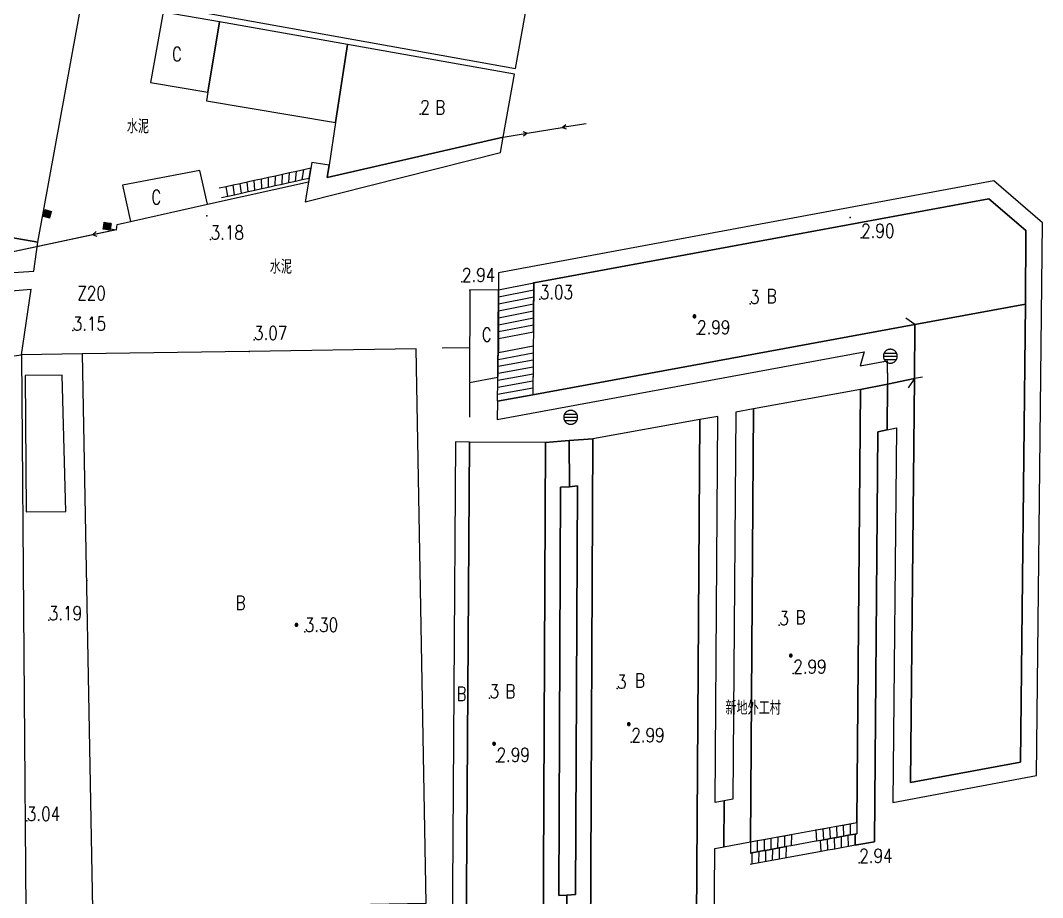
# Model space of a CAD drawing. Extents: x 500064 to 501389, y 2542464 to 2545400.
# Drawn here: x 501169.7 to 501243.4, y 2543083.1 to 2543146.3 of the extents above; entities that cross this region are included whole.
import ezdxf

# ---------------------------------------------------------------- set-up
doc = ezdxf.new("R2010")
doc.units = 0
doc.header["$LTSCALE"] = 0.5
doc.linetypes.add('CENTER', pattern=[50.8, 31.75, -6.35, 6.35, -6.35])
doc.layers.get('0').update_dxf_attribs({"linetype": 'CONTINUOUS', "lineweight": 5})
doc.layers.add('地形图', color=8, linetype='CONTINUOUS')
doc.styles.add('HZ', font='romans.shx', dxfattribs={"width": 0.8, "bigfont": 'hztxt.shx'})

# ---------------------------------------------------------------- blocks, each defined once
blk = doc.blocks.new('gc013b')
at = {"linetype": 'Continuous'}
blk.add_line((0.5, 0), (4, 0), dxfattribs=at)
at = {"linetype": 'Continuous', "flags": 128}
blk.add_lwpolyline([(3.39, 0.35), (4, 0), (3.39, -0.35)], dxfattribs=at)

msp = doc.modelspace()

# ---------------------------------------------------------------- linework, layer by layer
at = {"layer": '地形图', "linetype": 'Continuous'}
msp.add_line((501174.875, 2543130.849), (501142.442, 2543123.955), dxfattribs=at)
at = {"layer": '地形图'}
for points in [[(501181.606, 2543157.325), (501174.726, 2543158.562), (501172.946, 2543148.67), (501205.366, 2543142.837), (501207.145, 2543152.73)], [(501184.044, 2543146.217), (501179.967, 2543146.898), (501179.062, 2543141.824), (501183.194, 2543141.133)], [(501184.044, 2543146.217), (501183.194, 2543141.133), (501183.091, 2543140.518), (501192.406, 2543138.961), (501193.267, 2543144.579)], [(501193.267, 2543144.579), (501192.406, 2543138.961), (501191.935, 2543135.88), (501191.797, 2543134.984), (501204.49, 2543137.904), (501205.296, 2543142.444)], [(501204.49, 2543137.904), (501191.797, 2543134.984), (501191.935, 2543135.88), (501190.686, 2543136.071), (501190.198, 2543133.246), (501204.29, 2543136.779)], [(501177.619, 2543131.821), (501183.164, 2543133.058), (501182.621, 2543135.492), (501177.036, 2543134.436)], [(501204.135, 2543126.883), (501206.691, 2543127.398), (501239.496, 2543133.461), (501242.159, 2543131.174), (501242.127, 2543125.873), (501241.766, 2543092.865), (501233.854, 2543091.395), (501234.129, 2543120.494), (501232.182, 2543120.105), (501232.154, 2543116.805), (501232.823, 2543116.939), (501232.565, 2543089.958), (501242.933, 2543091.885), (501243.362, 2543131.722), (501239.842, 2543134.745), (501204.145, 2543128.109)], [(501206.691, 2543127.398), (501206.622, 2543119.335), (501234.166, 2543124.405), (501242.127, 2543125.873), (501242.159, 2543131.174), (501239.496, 2543133.461)], [(501204.135, 2543126.883), (501202.084, 2543126.872), (501202.054, 2543120.215), (501204.103, 2543120.593)], [(501242.127, 2543125.873), (501234.166, 2543124.405), (501234.129, 2543120.494), (501233.854, 2543091.395), (501241.766, 2543092.865)], [(501234.129, 2543120.494), (501234.166, 2543124.405), (501206.622, 2543119.335), (501204.067, 2543118.882), (501204.055, 2543117.538), (501230.495, 2543122.427), (501230.205, 2543121.416), (501232.164, 2543121.785), (501232.182, 2543120.105)], [(501174.868, 2543082.252), (501198.935, 2543082.692), (501198.204, 2543122.652), (501186.181, 2543122.45), (501174.136, 2543122.275)], [(501172.704, 2543120.749), (501170.018, 2543120.727), (501170.097, 2543110.902), (501172.953, 2543110.925)], [(501222.536, 2543118.309), (501222.303, 2543087.112), (501229.983, 2543088.503), (501230.236, 2543119.716)], [(501230.236, 2543119.716), (501229.983, 2543088.503), (501229.977, 2543087.698), (501229.861, 2543087.677), (501229.856, 2543086.871), (501229.97, 2543086.892), (501231.249, 2543087.126), (501231.484, 2543116.671), (501232.154, 2543116.805), (501232.182, 2543120.105)], [(501222.536, 2543118.309), (501221.258, 2543118.076), (501221.048, 2543090.18), (501220.4, 2543090.062), (501220.376, 2543086.762), (501221.024, 2543086.88), (501222.303, 2543087.112)], [(501210.94, 2543116.156), (501210.769, 2543080.08), (501218.414, 2543081.547), (501218.669, 2543117.547)], [(501220.4, 2543090.062), (501219.753, 2543089.945), (501219.948, 2543117.777), (501218.669, 2543117.547), (501218.414, 2543081.547), (501218.4, 2543080.235), (501219.68, 2543080.459), (501219.728, 2543086.645), (501220.376, 2543086.762)], [(501207.522, 2543115.899), (501207.372, 2543079.881), (501209.07, 2543079.981), (501209.082, 2543083.283), (501208.484, 2543083.246), (501208.605, 2543112.682), (501209.26, 2543112.697), (501209.231, 2543116.027)], [(501209.231, 2543116.027), (501209.26, 2543112.697), (501209.828, 2543112.773), (501209.687, 2543083.316), (501209.082, 2543083.283), (501209.07, 2543079.981), (501209.046, 2543076.955), (501210.716, 2543077.284), (501210.914, 2543077.323), (501210.938, 2543078.726), (501210.742, 2543078.682), (501210.769, 2543080.08), (501210.94, 2543116.156)], [(501202.053, 2543115.925), (501201.053, 2543115.929), (501200.814, 2543080.188), (501201.813, 2543080.141)], [(501202.053, 2543115.925), (501201.813, 2543080.141), (501207.372, 2543079.881), (501207.522, 2543115.899)], [(501209.082, 2543083.283), (501209.687, 2543083.316), (501209.828, 2543112.773), (501209.26, 2543112.697), (501208.605, 2543112.682), (501208.484, 2543083.246)]]:
    msp.add_lwpolyline(points, close=True, dxfattribs=at)
at = {"layer": '地形图', "linetype": 'Continuous'}
for points in [[(501143.358, 2543135.14), (501170.936, 2543130.338), (501174.164, 2543147.951), (501159.682, 2543150.204), (501146.46, 2543152.558)], [(501170.936, 2543130.338), (501143.358, 2543135.14), (501142.808, 2543132.207), (501166.592, 2543127.964), (501170.656, 2543128.242)]]:
    msp.add_lwpolyline(points, close=True, dxfattribs=at)
at = {"layer": '地形图'}
for points in [[(501210.454, 2543138.865), (501208.726, 2543138.587)], [(501208.726, 2543138.587), (501209, 2543138.81)], [(501204.49, 2543137.904), (501206.217, 2543138.182)], [(501205.887, 2543138.308), (501206.217, 2543138.182)], [(501206.217, 2543138.182), (501205.943, 2543137.959)], [(501206.217, 2543138.182), (501208.726, 2543138.587)], [(501209.057, 2543138.461), (501208.726, 2543138.587)], [(501191.935, 2543135.88), (501190.686, 2543136.071), (501190.613, 2543135.65), (501190.492, 2543134.949), (501190.446, 2543134.682), (501190.198, 2543133.246), (501204.29, 2543136.779), (501204.49, 2543137.904)], [(501190.613, 2543135.65), (501190.104, 2543135.539), (501189.595, 2543135.428), (501189.086, 2543135.317), (501188.577, 2543135.206), (501188.068, 2543135.096), (501187.56, 2543134.985), (501187.05, 2543134.874), (501186.542, 2543134.763), (501186.033, 2543134.652), (501185.524, 2543134.541), (501185.015, 2543134.43), (501184.506, 2543134.319), (501184.017, 2543134.212)], [(501188.052, 2543134.405), (501188.068, 2543135.096)], [(501188.54, 2543134.513), (501188.577, 2543135.206)], [(501189.028, 2543134.622), (501189.086, 2543135.317)], [(501189.516, 2543134.731), (501189.595, 2543135.428)], [(501190.004, 2543134.84), (501190.104, 2543135.539)], [(501190.492, 2543134.949), (501190.613, 2543135.65)], [(501183.164, 2543133.058), (501190.446, 2543134.682)], [(501184.168, 2543133.538), (501184.636, 2543133.642), (501185.124, 2543133.751), (501185.612, 2543133.86), (501186.1, 2543133.969), (501186.588, 2543134.078), (501187.076, 2543134.187), (501187.564, 2543134.296), (501188.052, 2543134.405), (501188.54, 2543134.513), (501189.028, 2543134.622), (501189.516, 2543134.731), (501190.004, 2543134.84), (501190.492, 2543134.949)], [(501185.124, 2543133.751), (501185.015, 2543134.43)], [(501185.612, 2543133.86), (501185.524, 2543134.541)], [(501186.1, 2543133.969), (501186.033, 2543134.652)], [(501186.588, 2543134.078), (501186.542, 2543134.763)], [(501187.076, 2543134.187), (501187.05, 2543134.874)], [(501187.564, 2543134.296), (501187.56, 2543134.985)], [(501234.129, 2543120.494), (501232.182, 2543120.105), (501232.154, 2543116.805), (501232.823, 2543116.939), (501232.565, 2543089.958), (501242.933, 2543091.885), (501243.362, 2543131.722), (501239.842, 2543134.745), (501204.145, 2543128.109), (501204.135, 2543126.883)], [(501184.636, 2543133.642), (501184.506, 2543134.319)], [(501171.776, 2543132.057), (501171.295, 2543132.195), (501171.309, 2543132.243), (501171.323, 2543132.291), (501171.336, 2543132.339), (501171.35, 2543132.387), (501171.364, 2543132.435), (501171.378, 2543132.483), (501171.391, 2543132.531), (501171.405, 2543132.579), (501171.419, 2543132.627), (501171.433, 2543132.675), (501171.913, 2543132.538), (501171.899, 2543132.49), (501171.886, 2543132.442), (501171.872, 2543132.394), (501171.858, 2543132.346), (501171.845, 2543132.298), (501171.831, 2543132.25), (501171.817, 2543132.201), (501171.803, 2543132.153), (501171.79, 2543132.105), (501171.776, 2543132.057)], [(501171.295, 2543132.195), (501171.79, 2543132.105), (501171.309, 2543132.243), (501171.803, 2543132.153), (501171.323, 2543132.291), (501171.817, 2543132.201), (501171.336, 2543132.339), (501171.831, 2543132.25), (501171.35, 2543132.387), (501171.845, 2543132.298), (501171.364, 2543132.435), (501171.858, 2543132.346), (501171.378, 2543132.483), (501171.872, 2543132.394), (501171.391, 2543132.531), (501171.886, 2543132.442), (501171.405, 2543132.579), (501171.899, 2543132.49), (501171.419, 2543132.627), (501171.913, 2543132.538)], [(501176.139, 2543131.183), (501175.646, 2543131.269), (501175.655, 2543131.318), (501175.663, 2543131.368), (501175.672, 2543131.417), (501175.681, 2543131.466), (501175.689, 2543131.516), (501175.698, 2543131.565), (501175.706, 2543131.614), (501175.715, 2543131.663), (501175.724, 2543131.713), (501175.732, 2543131.762), (501176.225, 2543131.676), (501176.216, 2543131.627), (501176.208, 2543131.577), (501176.199, 2543131.528), (501176.19, 2543131.479), (501176.182, 2543131.43), (501176.173, 2543131.38), (501176.165, 2543131.331), (501176.159, 2543131.301), (501176.156, 2543131.282), (501176.147, 2543131.232), (501176.139, 2543131.183)], [(501176.225, 2543131.676), (501175.724, 2543131.713), (501176.216, 2543131.627), (501175.715, 2543131.663), (501176.208, 2543131.577), (501175.706, 2543131.614), (501176.199, 2543131.528), (501175.698, 2543131.565), (501176.19, 2543131.479), (501175.689, 2543131.516), (501176.182, 2543131.43), (501175.681, 2543131.466), (501176.173, 2543131.38), (501175.672, 2543131.417), (501176.165, 2543131.331), (501175.663, 2543131.368), (501176.156, 2543131.282), (501175.655, 2543131.318), (501176.147, 2543131.232), (501175.646, 2543131.269)], [(501176.096, 2543131.313), (501176.159, 2543131.301), (501176.592, 2543131.218), (501176.602, 2543131.216), (501176.666, 2543131.608), (501177.619, 2543131.821)], [(501204.135, 2543126.883), (501206.691, 2543127.398)], [(501206.661, 2543123.865), (501206.665, 2543124.37), (501206.67, 2543124.874), (501206.674, 2543125.379), (501206.678, 2543125.884), (501206.682, 2543126.388), (501206.687, 2543126.893), (501206.691, 2543127.398)], [(501167.853, 2543126.714), (501170.462, 2543126.943)], [(501169.756, 2543122.211), (501170.462, 2543126.943)], [(501204.135, 2543126.883), (501204.137, 2543126.383), (501204.139, 2543125.883), (501204.141, 2543125.383), (501204.142, 2543124.883), (501204.144, 2543124.383), (501204.146, 2543123.883), (501204.148, 2543123.383)], [(501204.137, 2543126.383), (501206.687, 2543126.893)], [(501204.139, 2543125.883), (501206.682, 2543126.388)], [(501204.141, 2543125.383), (501206.678, 2543125.884)], [(501204.142, 2543124.883), (501206.674, 2543125.379)], [(501204.144, 2543124.383), (501206.67, 2543124.874)], [(501218.274, 2543124.885), (501218.284, 2543124.886), (501218.295, 2543124.888), (501218.305, 2543124.89), (501218.314, 2543124.894), (501218.324, 2543124.899), (501218.332, 2543124.905), (501218.341, 2543124.911), (501218.348, 2543124.919), (501218.355, 2543124.927), (501218.358, 2543124.932), (501218.36, 2543124.935), (501218.365, 2543124.945), (501218.369, 2543124.955), (501218.372, 2543124.965), (501218.373, 2543124.975), (501218.374, 2543124.986), (501218.373, 2543124.996), (501218.372, 2543125.006), (501218.369, 2543125.016), (501218.365, 2543125.026), (501218.362, 2543125.033), (501218.36, 2543125.035), (501218.355, 2543125.044), (501218.348, 2543125.052), (501218.341, 2543125.06), (501218.332, 2543125.066), (501218.324, 2543125.072), (501218.323, 2543125.073), (501218.314, 2543125.077), (501218.305, 2543125.081), (501218.295, 2543125.083), (501218.284, 2543125.085), (501218.274, 2543125.086), (501218.263, 2543125.085), (501218.253, 2543125.083), (501218.243, 2543125.081), (501218.233, 2543125.077), (501218.224, 2543125.072), (501218.215, 2543125.066), (501218.207, 2543125.06), (501218.199, 2543125.052), (501218.193, 2543125.044), (501218.19, 2543125.039), (501218.187, 2543125.035), (501218.182, 2543125.026), (501218.179, 2543125.016), (501218.176, 2543125.006), (501218.174, 2543124.996), (501218.174, 2543124.986), (501218.174, 2543124.975), (501218.176, 2543124.965), (501218.179, 2543124.955), (501218.182, 2543124.945), (501218.186, 2543124.938), (501218.187, 2543124.935), (501218.193, 2543124.927), (501218.199, 2543124.919), (501218.207, 2543124.911), (501218.215, 2543124.905), (501218.224, 2543124.899), (501218.225, 2543124.898), (501218.233, 2543124.894), (501218.243, 2543124.89), (501218.253, 2543124.888), (501218.263, 2543124.886), (501218.274, 2543124.885)], [(501218.225, 2543124.898), (501218.358, 2543124.932), (501218.36, 2543124.935), (501218.187, 2543124.935), (501218.186, 2543124.938), (501218.374, 2543124.986), (501218.174, 2543124.986), (501218.362, 2543125.033), (501218.36, 2543125.035), (501218.187, 2543125.035), (501218.19, 2543125.039), (501218.323, 2543125.073)], [(501234.166, 2543124.405), (501233.507, 2543124.858)], [(501204.146, 2543123.883), (501206.665, 2543124.37)], [(501234.166, 2543124.405), (501235.149, 2543124.586)], [(501204.148, 2543123.383), (501204.14, 2543122.382)], [(501204.148, 2543123.383), (501206.661, 2543123.865)], [(501202.065, 2543122.723), (501200.076, 2543122.68)], [(501204.14, 2543122.382), (501206.652, 2543122.857)], [(501206.652, 2543122.857), (501206.648, 2543122.354), (501206.644, 2543121.851), (501206.64, 2543121.348), (501206.635, 2543120.845), (501206.631, 2543120.341), (501206.627, 2543119.838), (501206.622, 2543119.335), (501206.622, 2543119.326)], [(501232.389, 2543121.61), (501232.42, 2543121.611), (501232.451, 2543121.614), (501232.483, 2543121.619), (501232.513, 2543121.626), (501232.543, 2543121.634), (501232.573, 2543121.645), (501232.602, 2543121.657), (501232.63, 2543121.672), (501232.657, 2543121.688), (501232.683, 2543121.705), (501232.708, 2543121.725), (501232.731, 2543121.745), (501232.753, 2543121.768), (501232.774, 2543121.791), (501232.793, 2543121.816), (501232.811, 2543121.842), (501232.827, 2543121.869), (501232.831, 2543121.876), (501232.841, 2543121.897), (501232.854, 2543121.926), (501232.864, 2543121.955), (501232.873, 2543121.986), (501232.88, 2543122.016), (501232.885, 2543122.047), (501232.888, 2543122.078), (501232.889, 2543122.11), (501232.888, 2543122.141), (501232.885, 2543122.173), (501232.88, 2543122.204), (501232.873, 2543122.234), (501232.864, 2543122.264), (501232.854, 2543122.294), (501232.841, 2543122.323), (501232.839, 2543122.327), (501232.827, 2543122.351), (501232.811, 2543122.378), (501232.793, 2543122.404), (501232.774, 2543122.429), (501232.753, 2543122.452), (501232.731, 2543122.474), (501232.708, 2543122.495), (501232.683, 2543122.514), (501232.657, 2543122.532), (501232.63, 2543122.548), (501232.602, 2543122.562), (501232.573, 2543122.575), (501232.543, 2543122.585), (501232.513, 2543122.594), (501232.483, 2543122.601), (501232.451, 2543122.606), (501232.42, 2543122.609), (501232.389, 2543122.61), (501232.357, 2543122.609), (501232.326, 2543122.606), (501232.295, 2543122.601), (501232.264, 2543122.594), (501232.234, 2543122.585), (501232.205, 2543122.575), (501232.176, 2543122.562), (501232.148, 2543122.548), (501232.121, 2543122.532), (501232.095, 2543122.514), (501232.07, 2543122.495), (501232.047, 2543122.474), (501232.024, 2543122.452), (501232.004, 2543122.429), (501231.984, 2543122.404), (501231.967, 2543122.378), (501231.951, 2543122.351), (501231.938, 2543122.327), (501231.936, 2543122.323), (501231.924, 2543122.294), (501231.913, 2543122.264), (501231.905, 2543122.234), (501231.898, 2543122.204), (501231.893, 2543122.173), (501231.89, 2543122.141), (501231.889, 2543122.11), (501231.89, 2543122.078), (501231.893, 2543122.047), (501231.898, 2543122.016), (501231.905, 2543121.986), (501231.913, 2543121.955), (501231.924, 2543121.926), (501231.936, 2543121.897), (501231.947, 2543121.876), (501231.951, 2543121.869), (501231.967, 2543121.842), (501231.984, 2543121.816), (501232.004, 2543121.791), (501232.024, 2543121.768), (501232.032, 2543121.76), (501232.047, 2543121.745), (501232.07, 2543121.725), (501232.095, 2543121.705), (501232.121, 2543121.688), (501232.148, 2543121.672), (501232.165, 2543121.663), (501232.176, 2543121.657), (501232.205, 2543121.645), (501232.234, 2543121.634), (501232.264, 2543121.626), (501232.295, 2543121.619), (501232.326, 2543121.614), (501232.357, 2543121.611), (501232.389, 2543121.61)], [(501161.074, 2543078.029), (501160.318, 2543081.059), (501159.888, 2543086.751), (501159.972, 2543106.498), (501160.458, 2543119.626), (501161.159, 2543120.407), (501163.45, 2543121.386), (501169.756, 2543122.211)], [(501174.136, 2543122.275), (501169.756, 2543122.211), (501170.104, 2543079.074)], [(501204.067, 2543118.882), (501204.067, 2543118.874), (501204.055, 2543117.538), (501230.495, 2543122.427), (501230.205, 2543121.416), (501232.032, 2543121.76), (501232.164, 2543121.785), (501232.165, 2543121.663), (501232.182, 2543120.105), (501234.129, 2543120.494)], [(501204.067, 2543118.874), (501204.067, 2543118.882), (501204.078, 2543119.382), (501204.088, 2543119.882), (501204.098, 2543120.382), (501204.109, 2543120.882), (501204.119, 2543121.382), (501204.13, 2543121.882), (501204.14, 2543122.382)], [(501204.119, 2543121.382), (501206.644, 2543121.851)], [(501204.13, 2543121.882), (501206.648, 2543122.354)], [(501231.889, 2543122.11), (501232.889, 2543122.11)], [(501231.938, 2543122.327), (501232.839, 2543122.327)], [(501231.947, 2543121.876), (501232.831, 2543121.876)], [(501204.109, 2543120.882), (501206.64, 2543121.348)], [(501204.098, 2543120.382), (501206.635, 2543120.845)], [(501234.129, 2543120.494), (501233.67, 2543119.838)], [(501234.699, 2543120.596), (501234.128, 2543120.495)], [(501202.054, 2543120.215), (501202.053, 2543117.725)], [(501204.078, 2543119.382), (501206.627, 2543119.838)], [(501204.088, 2543119.882), (501206.631, 2543120.341)], [(501230.236, 2543119.716), (501232.182, 2543120.105), (501232.154, 2543116.805), (501231.484, 2543116.671), (501231.249, 2543087.126), (501229.97, 2543086.892)], [(501204.067, 2543118.882), (501206.622, 2543119.335)], [(501209.349, 2543117.206), (501209.381, 2543117.207), (501209.412, 2543117.21), (501209.443, 2543117.215), (501209.474, 2543117.222), (501209.504, 2543117.23), (501209.533, 2543117.241), (501209.562, 2543117.253), (501209.59, 2543117.268), (501209.617, 2543117.284), (501209.643, 2543117.301), (501209.668, 2543117.321), (501209.692, 2543117.341), (501209.714, 2543117.364), (501209.735, 2543117.387), (501209.754, 2543117.412), (501209.772, 2543117.438), (501209.788, 2543117.465), (501209.791, 2543117.472), (501209.802, 2543117.493), (501209.814, 2543117.522), (501209.825, 2543117.551), (501209.834, 2543117.581), (501209.841, 2543117.612), (501209.845, 2543117.643), (501209.848, 2543117.674), (501209.849, 2543117.706), (501209.848, 2543117.737), (501209.845, 2543117.768), (501209.841, 2543117.8), (501209.834, 2543117.83), (501209.825, 2543117.86), (501209.814, 2543117.89), (501209.802, 2543117.919), (501209.8, 2543117.923), (501209.788, 2543117.947), (501209.772, 2543117.974), (501209.754, 2543118), (501209.735, 2543118.025), (501209.714, 2543118.048), (501209.692, 2543118.07), (501209.668, 2543118.091), (501209.643, 2543118.11), (501209.617, 2543118.128), (501209.59, 2543118.144), (501209.562, 2543118.158), (501209.533, 2543118.171), (501209.504, 2543118.181), (501209.474, 2543118.19), (501209.443, 2543118.197), (501209.412, 2543118.202), (501209.381, 2543118.205), (501209.349, 2543118.206), (501209.318, 2543118.205), (501209.287, 2543118.202), (501209.256, 2543118.197), (501209.225, 2543118.19), (501209.195, 2543118.181), (501209.165, 2543118.171), (501209.136, 2543118.158), (501209.108, 2543118.144), (501209.081, 2543118.128), (501209.055, 2543118.11), (501209.031, 2543118.091), (501209.007, 2543118.07), (501208.985, 2543118.048), (501208.964, 2543118.025), (501208.945, 2543118), (501208.927, 2543117.974), (501208.911, 2543117.947), (501208.899, 2543117.923), (501208.897, 2543117.919), (501208.884, 2543117.89), (501208.874, 2543117.86), (501208.865, 2543117.83), (501208.858, 2543117.8), (501208.853, 2543117.768), (501208.85, 2543117.737), (501208.849, 2543117.706), (501208.85, 2543117.674), (501208.853, 2543117.643), (501208.858, 2543117.612), (501208.865, 2543117.581), (501208.874, 2543117.551), (501208.884, 2543117.522), (501208.897, 2543117.493), (501208.907, 2543117.472), (501208.911, 2543117.465), (501208.927, 2543117.438), (501208.945, 2543117.412), (501208.964, 2543117.387), (501208.985, 2543117.364), (501209.007, 2543117.341), (501209.031, 2543117.321), (501209.055, 2543117.301), (501209.081, 2543117.284), (501209.108, 2543117.268), (501209.136, 2543117.253), (501209.165, 2543117.241), (501209.195, 2543117.23), (501209.225, 2543117.222), (501209.256, 2543117.215), (501209.287, 2543117.21), (501209.318, 2543117.207), (501209.349, 2543117.206)], [(501222.536, 2543118.309), (501221.258, 2543118.076), (501221.048, 2543090.18), (501220.4, 2543090.062), (501220.376, 2543086.762), (501221.024, 2543086.88), (501222.303, 2543087.112)], [(501208.849, 2543117.706), (501209.849, 2543117.706)], [(501208.899, 2543117.923), (501209.8, 2543117.923)], [(501208.907, 2543117.472), (501209.791, 2543117.472)], [(501218.4, 2543080.235), (501219.68, 2543080.459), (501219.728, 2543086.645), (501220.376, 2543086.762), (501220.4, 2543090.062), (501219.753, 2543089.945), (501219.948, 2543117.777), (501218.669, 2543117.547)], [(501207.522, 2543115.899), (501209.231, 2543116.027), (501209.26, 2543112.697), (501208.605, 2543112.682), (501208.484, 2543083.246), (501209.082, 2543083.283), (501209.07, 2543079.981), (501207.372, 2543079.881)], [(501210.716, 2543077.284), (501209.046, 2543076.955), (501209.07, 2543079.981), (501209.082, 2543083.283), (501209.687, 2543083.316), (501209.828, 2543112.773), (501209.26, 2543112.697), (501209.231, 2543116.027), (501210.94, 2543116.156)], [(501202.053, 2543115.925), (501201.053, 2543115.929), (501200.814, 2543080.188), (501201.813, 2543080.141)], [(501189.583, 2543102.648), (501189.594, 2543102.649), (501189.604, 2543102.651), (501189.614, 2543102.653), (501189.624, 2543102.657), (501189.633, 2543102.662), (501189.642, 2543102.668), (501189.65, 2543102.674), (501189.657, 2543102.682), (501189.664, 2543102.69), (501189.667, 2543102.695), (501189.67, 2543102.698), (501189.675, 2543102.708), (501189.678, 2543102.718), (501189.681, 2543102.728), (501189.683, 2543102.738), (501189.683, 2543102.748), (501189.683, 2543102.759), (501189.681, 2543102.769), (501189.678, 2543102.779), (501189.675, 2543102.789), (501189.671, 2543102.795), (501189.67, 2543102.798), (501189.664, 2543102.807), (501189.657, 2543102.815), (501189.65, 2543102.823), (501189.642, 2543102.829), (501189.633, 2543102.835), (501189.632, 2543102.836), (501189.624, 2543102.84), (501189.614, 2543102.844), (501189.604, 2543102.846), (501189.594, 2543102.848), (501189.583, 2543102.848), (501189.573, 2543102.848), (501189.562, 2543102.846), (501189.552, 2543102.844), (501189.542, 2543102.84), (501189.533, 2543102.835), (501189.524, 2543102.829), (501189.516, 2543102.823), (501189.509, 2543102.815), (501189.502, 2543102.807), (501189.499, 2543102.802), (501189.497, 2543102.798), (501189.492, 2543102.789), (501189.488, 2543102.779), (501189.485, 2543102.769), (501189.484, 2543102.759), (501189.483, 2543102.748), (501189.484, 2543102.738), (501189.485, 2543102.728), (501189.488, 2543102.718), (501189.492, 2543102.708), (501189.495, 2543102.701), (501189.497, 2543102.698), (501189.502, 2543102.69), (501189.509, 2543102.682), (501189.516, 2543102.674), (501189.524, 2543102.668), (501189.533, 2543102.662), (501189.534, 2543102.661), (501189.542, 2543102.657), (501189.552, 2543102.653), (501189.562, 2543102.651), (501189.573, 2543102.649), (501189.583, 2543102.648)], [(501189.534, 2543102.661), (501189.667, 2543102.695), (501189.67, 2543102.698), (501189.497, 2543102.698), (501189.495, 2543102.701), (501189.683, 2543102.748), (501189.483, 2543102.748), (501189.671, 2543102.795), (501189.67, 2543102.798), (501189.497, 2543102.798), (501189.499, 2543102.802), (501189.632, 2543102.836)], [(501225.214, 2543100.435), (501225.225, 2543100.435), (501225.235, 2543100.437), (501225.245, 2543100.44), (501225.255, 2543100.443), (501225.264, 2543100.448), (501225.273, 2543100.454), (501225.281, 2543100.461), (501225.288, 2543100.468), (501225.295, 2543100.476), (501225.298, 2543100.481), (501225.301, 2543100.485), (501225.305, 2543100.494), (501225.309, 2543100.504), (501225.312, 2543100.514), (501225.314, 2543100.524), (501225.314, 2543100.535), (501225.314, 2543100.545), (501225.312, 2543100.556), (501225.309, 2543100.566), (501225.305, 2543100.575), (501225.302, 2543100.582), (501225.301, 2543100.585), (501225.295, 2543100.594), (501225.288, 2543100.602), (501225.281, 2543100.609), (501225.273, 2543100.616), (501225.264, 2543100.621), (501225.263, 2543100.622), (501225.255, 2543100.626), (501225.245, 2543100.63), (501225.235, 2543100.633), (501225.225, 2543100.634), (501225.214, 2543100.635), (501225.204, 2543100.634), (501225.193, 2543100.633), (501225.183, 2543100.63), (501225.173, 2543100.626), (501225.164, 2543100.621), (501225.155, 2543100.616), (501225.147, 2543100.609), (501225.14, 2543100.602), (501225.133, 2543100.594), (501225.13, 2543100.589), (501225.128, 2543100.585), (501225.123, 2543100.575), (501225.119, 2543100.566), (501225.116, 2543100.556), (501225.115, 2543100.545), (501225.114, 2543100.535), (501225.115, 2543100.524), (501225.116, 2543100.514), (501225.119, 2543100.504), (501225.123, 2543100.494), (501225.126, 2543100.488), (501225.128, 2543100.485), (501225.133, 2543100.476), (501225.14, 2543100.468), (501225.147, 2543100.461), (501225.155, 2543100.454), (501225.164, 2543100.448), (501225.165, 2543100.448), (501225.173, 2543100.443), (501225.183, 2543100.44), (501225.193, 2543100.437), (501225.204, 2543100.435), (501225.214, 2543100.435)], [(501225.165, 2543100.448), (501225.298, 2543100.481), (501225.301, 2543100.485), (501225.128, 2543100.485), (501225.126, 2543100.488), (501225.314, 2543100.535), (501225.114, 2543100.535), (501225.302, 2543100.582), (501225.301, 2543100.585), (501225.128, 2543100.585), (501225.13, 2543100.589), (501225.263, 2543100.622)], [(501213.536, 2543095.497), (501213.547, 2543095.497), (501213.557, 2543095.499), (501213.567, 2543095.502), (501213.577, 2543095.506), (501213.586, 2543095.51), (501213.595, 2543095.516), (501213.603, 2543095.523), (501213.611, 2543095.53), (501213.617, 2543095.538), (501213.62, 2543095.543), (501213.623, 2543095.547), (501213.628, 2543095.556), (501213.632, 2543095.566), (501213.634, 2543095.576), (501213.636, 2543095.586), (501213.636, 2543095.597), (501213.636, 2543095.607), (501213.634, 2543095.618), (501213.632, 2543095.628), (501213.628, 2543095.638), (501213.625, 2543095.644), (501213.623, 2543095.647), (501213.617, 2543095.656), (501213.611, 2543095.664), (501213.603, 2543095.671), (501213.595, 2543095.678), (501213.586, 2543095.684), (501213.585, 2543095.684), (501213.577, 2543095.688), (501213.567, 2543095.692), (501213.557, 2543095.695), (501213.547, 2543095.696), (501213.536, 2543095.697), (501213.526, 2543095.696), (501213.516, 2543095.695), (501213.506, 2543095.692), (501213.496, 2543095.688), (501213.486, 2543095.684), (501213.478, 2543095.678), (501213.47, 2543095.671), (501213.462, 2543095.664), (501213.455, 2543095.656), (501213.452, 2543095.651), (501213.45, 2543095.647), (501213.445, 2543095.638), (501213.441, 2543095.628), (501213.439, 2543095.618), (501213.437, 2543095.607), (501213.436, 2543095.597), (501213.437, 2543095.586), (501213.439, 2543095.576), (501213.441, 2543095.566), (501213.445, 2543095.556), (501213.448, 2543095.55), (501213.45, 2543095.547), (501213.455, 2543095.538), (501213.462, 2543095.53), (501213.47, 2543095.523), (501213.478, 2543095.516), (501213.486, 2543095.51), (501213.488, 2543095.51), (501213.496, 2543095.506), (501213.506, 2543095.502), (501213.516, 2543095.499), (501213.526, 2543095.497), (501213.536, 2543095.497)], [(501213.488, 2543095.51), (501213.62, 2543095.543), (501213.623, 2543095.547), (501213.45, 2543095.547), (501213.448, 2543095.55), (501213.636, 2543095.597), (501213.436, 2543095.597), (501213.625, 2543095.644), (501213.623, 2543095.647), (501213.45, 2543095.647), (501213.452, 2543095.651), (501213.585, 2543095.684)], [(501203.825, 2543094.084), (501203.836, 2543094.085), (501203.846, 2543094.086), (501203.856, 2543094.089), (501203.866, 2543094.093), (501203.876, 2543094.098), (501203.884, 2543094.103), (501203.892, 2543094.11), (501203.9, 2543094.117), (501203.906, 2543094.125), (501203.91, 2543094.13), (501203.912, 2543094.134), (501203.917, 2543094.143), (501203.921, 2543094.153), (501203.923, 2543094.163), (501203.925, 2543094.174), (501203.926, 2543094.184), (501203.925, 2543094.195), (501203.923, 2543094.205), (501203.921, 2543094.215), (501203.917, 2543094.225), (501203.914, 2543094.231), (501203.912, 2543094.234), (501203.906, 2543094.243), (501203.9, 2543094.251), (501203.892, 2543094.259), (501203.884, 2543094.265), (501203.876, 2543094.271), (501203.874, 2543094.271), (501203.866, 2543094.276), (501203.856, 2543094.279), (501203.846, 2543094.282), (501203.836, 2543094.284), (501203.825, 2543094.284), (501203.815, 2543094.284), (501203.805, 2543094.282), (501203.795, 2543094.279), (501203.785, 2543094.276), (501203.775, 2543094.271), (501203.767, 2543094.265), (501203.759, 2543094.259), (501203.751, 2543094.251), (501203.745, 2543094.243), (501203.741, 2543094.238), (501203.739, 2543094.234), (501203.734, 2543094.225), (501203.73, 2543094.215), (501203.728, 2543094.205), (501203.726, 2543094.195), (501203.726, 2543094.184), (501203.726, 2543094.174), (501203.728, 2543094.163), (501203.73, 2543094.153), (501203.734, 2543094.143), (501203.737, 2543094.137), (501203.739, 2543094.134), (501203.745, 2543094.125), (501203.751, 2543094.117), (501203.759, 2543094.11), (501203.767, 2543094.103), (501203.775, 2543094.098), (501203.777, 2543094.097), (501203.785, 2543094.093), (501203.795, 2543094.089), (501203.805, 2543094.086), (501203.815, 2543094.085), (501203.825, 2543094.084)], [(501203.777, 2543094.097), (501203.91, 2543094.13), (501203.912, 2543094.134), (501203.739, 2543094.134), (501203.737, 2543094.137), (501203.926, 2543094.184), (501203.726, 2543094.184), (501203.914, 2543094.231), (501203.912, 2543094.234), (501203.739, 2543094.234), (501203.741, 2543094.238), (501203.874, 2543094.271)], [(501226.978, 2543087.959), (501227.031, 2543087.969), (501227.523, 2543088.058), (501228.015, 2543088.147), (501228.507, 2543088.236), (501228.999, 2543088.325), (501229.491, 2543088.414), (501229.983, 2543088.503)], [(501227.031, 2543087.969), (501227.077, 2543087.17)], [(501227.523, 2543088.058), (501227.561, 2543087.258)], [(501228.015, 2543088.147), (501228.044, 2543087.346)], [(501228.507, 2543088.236), (501228.527, 2543087.434)], [(501228.999, 2543088.325), (501229.01, 2543087.522)], [(501229.491, 2543088.414), (501229.494, 2543087.61)], [(501229.983, 2543088.503), (501229.977, 2543087.698)], [(501222.303, 2543087.112), (501222.306, 2543087.113), (501222.798, 2543087.202), (501223.29, 2543087.291), (501223.782, 2543087.38), (501224.274, 2543087.469), (501224.766, 2543087.558), (501225.258, 2543087.647)], [(501223.29, 2543087.291), (501223.283, 2543086.48)], [(501223.782, 2543087.38), (501223.774, 2543086.57)], [(501224.274, 2543087.469), (501224.266, 2543086.659)], [(501224.766, 2543087.558), (501224.757, 2543086.748)], [(501225.258, 2543087.647), (501225.248, 2543086.838)], [(501229.977, 2543087.698), (501229.861, 2543087.677), (501229.494, 2543087.61), (501229.36, 2543087.586), (501229.01, 2543087.522), (501228.859, 2543087.494), (501228.527, 2543087.434), (501228.358, 2543087.403), (501228.044, 2543087.346), (501227.858, 2543087.312), (501227.561, 2543087.258), (501227.357, 2543087.221), (501227.077, 2543087.17), (501227.025, 2543087.161)], [(501227.357, 2543087.221), (501227.561, 2543087.258), (501227.858, 2543087.312), (501228.044, 2543087.346), (501228.358, 2543087.403), (501228.527, 2543087.434), (501228.859, 2543087.494), (501229.01, 2543087.522), (501229.36, 2543087.586), (501229.494, 2543087.61), (501229.861, 2543087.677), (501229.977, 2543087.698)], [(501227.398, 2543086.414), (501227.357, 2543087.221)], [(501227.89, 2543086.505), (501227.858, 2543087.312)], [(501228.382, 2543086.597), (501228.358, 2543087.403)], [(501228.873, 2543086.688), (501228.859, 2543087.494)], [(501229.365, 2543086.78), (501229.36, 2543087.586)], [(501229.856, 2543086.871), (501229.861, 2543087.677)], [(501227.025, 2543087.161), (501225.248, 2543086.838), (501224.876, 2543086.77), (501224.757, 2543086.748), (501224.384, 2543086.681), (501224.266, 2543086.659), (501223.892, 2543086.591), (501223.774, 2543086.57), (501223.4, 2543086.502), (501223.283, 2543086.48), (501222.908, 2543086.412), (501222.791, 2543086.391), (501222.416, 2543086.323), (501222.3, 2543086.302), (501222.297, 2543086.301)], [(501222.306, 2543087.113), (501222.3, 2543086.302)], [(501222.3, 2543086.302), (501222.416, 2543086.323), (501222.791, 2543086.391), (501222.908, 2543086.412), (501223.283, 2543086.48), (501223.4, 2543086.502), (501223.774, 2543086.57), (501223.892, 2543086.591), (501224.266, 2543086.659), (501224.384, 2543086.681), (501224.757, 2543086.748), (501224.876, 2543086.77)], [(501222.798, 2543087.202), (501222.791, 2543086.391)], [(501223.4, 2543086.502), (501223.39, 2543085.694)], [(501223.892, 2543086.591), (501223.882, 2543085.785)], [(501224.384, 2543086.681), (501224.374, 2543085.877)], [(501224.876, 2543086.77), (501224.866, 2543085.968)], [(501229.97, 2543086.892), (501229.856, 2543086.871), (501229.365, 2543086.78), (501228.873, 2543086.688), (501228.382, 2543086.597), (501227.89, 2543086.505), (501227.398, 2543086.414)], [(501227.398, 2543086.414), (501222.406, 2543085.511), (501222.291, 2543085.49)], [(501222.416, 2543086.323), (501222.406, 2543085.511)], [(501222.908, 2543086.412), (501222.898, 2543085.603)]]:
    msp.add_lwpolyline(points, dxfattribs=at)
at = {"layer": '地形图', "linetype": 'Continuous', "flags": 128}
msp.add_lwpolyline([(501176.602, 2543131.216), (501140.486, 2543123.539)], dxfattribs=at)
at = {"layer": '地形图', "linetype": 'CENTER'}
for p in [(501198.505, 2543139.55, 2), (501183.393, 2543130.529, 3.18), (501230.285, 2543130.642, 2.9), (501201.509, 2543127.464, 2.94), (501207.121, 2543126.223, 3.03), (501222.274, 2543125.875, 3), (501173.455, 2543123.958, 3.15), (501218.455, 2543123.692, 2.99), (501186.524, 2543123.285, 3.07), (501171.726, 2543103.09, 3.19), (501224.386, 2543102.739, 3), (501190.183, 2543102.253, 3.3), (501225.395, 2543099.241, 2.99), (501212.687, 2543098.153, 3), (501203.504, 2543097.464, 3), (501213.717, 2543094.303, 2.99), (501204.006, 2543092.891, 2.99), (501170.151, 2543088.629, 3.04), (501230.151, 2543085.599, 2.94)]:
    msp.add_point(p, dxfattribs=at)
at = {"layer": '地形图', "ltscale": 10}
for p in [(501183.118, 2543132.217), (501229.504, 2543132.108), (501206.691, 2543127.398), (501202.084, 2543126.872), (501186.181, 2543122.45), (501174.46, 2543105.958), (501229.97, 2543086.892)]:
    msp.add_point(p, dxfattribs=at)

# ---------------------------------------------------------------- block references
at = {"layer": '地形图', "linetype": 'Continuous', "xscale": 0.4999999999776556, "yscale": 0.5, "rotation": 192.0004341263287}
msp.add_blockref('gc013b', (501176.837, 2543131.27), dxfattribs=at)

# ---------------------------------------------------------------- texts
at = {"layer": '地形图', "ltscale": 10, "style": 'HZ', "width": 0.8}
for s, p in [('C', (501180.605, 2543143.385)), ('2', (501198.505, 2543139.55)), ('B', (501199.585, 2543139.53)), ('水泥', (501177.352, 2543138.171)), ('C', (501179.116, 2543133.068)), ('3.18', (501183.393, 2543130.529)), ('2.90', (501230.285, 2543130.642)), ('水泥', (501187.66, 2543128.058)), ('2.94', (501201.509, 2543127.464)), ('Z20', (501173.781, 2543126.158)), ('3.03', (501207.121, 2543126.223)), ('3', (501222.274, 2543125.875)), ('B', (501223.476, 2543125.932)), ('3.15', (501173.455, 2543123.958)), ('3.07', (501186.524, 2543123.285)), ('C', (501202.938, 2543123.164)), ('2.99', (501218.455, 2543123.692)), ('B', (501185.184, 2543103.834)), ('3.19', (501171.726, 2543103.09)), ('3', (501224.386, 2543102.739)), ('B', (501225.554, 2543102.792)), ('3.30', (501190.183, 2543102.253)), ('2.99', (501225.395, 2543099.241)), ('3', (501212.687, 2543098.153)), ('B', (501213.986, 2543098.24)), ('B', (501201.113, 2543097.287)), ('3', (501203.504, 2543097.464)), ('B', (501204.644, 2543097.462)), ('新地外工村', (501220.501, 2543096.267)), ('2.99', (501213.717, 2543094.303)), ('2.99', (501204.006, 2543092.891)), ('3.04', (501170.151, 2543088.629)), ('2.94', (501230.151, 2543085.599))]:
    msp.add_text(s, height=1, dxfattribs=at).set_placement(p)

doc.saveas('drawing.dxf')
